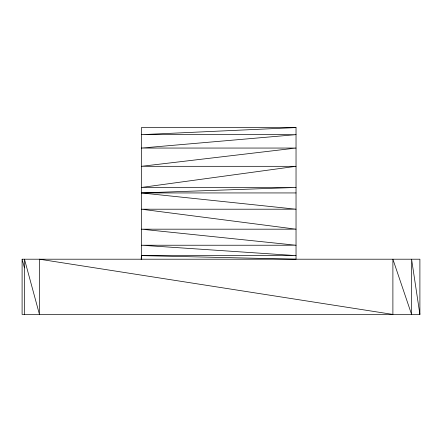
<?xml version="1.0" encoding="UTF-8"?>
<svg xmlns="http://www.w3.org/2000/svg" width="442" height="442" viewBox="0 0 442 442"><rect width="100%" height="100%" fill="white"/><g stroke="black" fill="none" stroke-linecap="round" stroke-linejoin="round"><path stroke-width="0.66" d="M141.186 259.205L141.407 255.614L296.035 255.614L141.407 245.233L296.035 245.233L141.407 229.183L296.035 229.183L141.407 209.204L296.035 209.204L141.407 192.939L296.035 187.463L141.407 187.463L296.035 166.314L141.407 166.314L296.035 148.053L141.407 148.053L296.035 134.655L141.407 134.655L296.035 127.572L296.035 259.205L141.407 255.614M296.035 127.572L141.407 127.572L141.407 259.205M141.407 192.939L296.035 192.939M22.1 259.205L419.9 259.205L419.9 314.428L22.1 314.428L22.1 259.205L24.448 267.858M419.9 314.428L411.585 259.205L411.585 314.428L392.894 259.205L392.894 314.428L39.454 259.205L39.454 314.428L24.47 259.205L24.47 314.428"/></g></svg>
